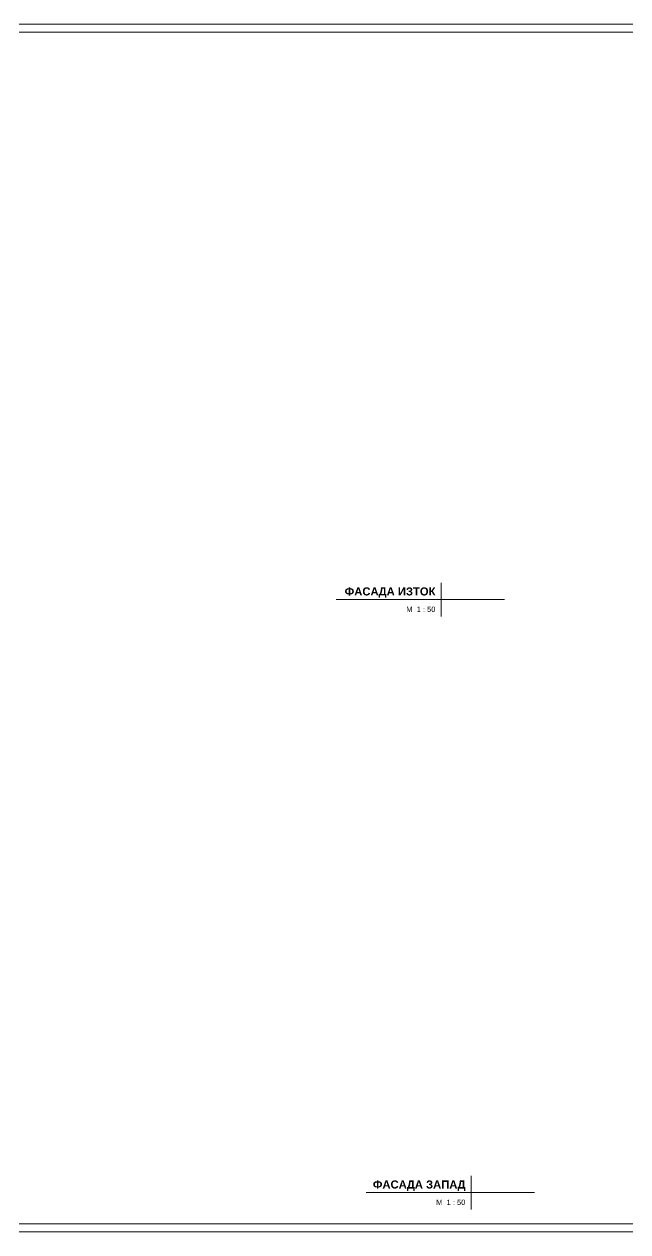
# Model space of a CAD drawing. Header units: centimetres. Extents: x -1116 to 3384, y -1733 to 517.
# Drawn here: x 1134 to 2259, y -1733 to 517 of the extents above; entities that cross this region are included whole.
import ezdxf

# ---------------------------------------------------------------- set-up
doc = ezdxf.new("R2010")
doc.units = ezdxf.units.CM
doc.layers.add('G-ANNO-TTLB', color=7, linetype='Continuous', lineweight=9)
doc.styles.add('Arial', font='arial.ttf', dxfattribs={"height": 0.2})
doc.styles.add('Arial_B', font='arialbd.ttf', dxfattribs={"height": 0.3})

# ---------------------------------------------------------------- blocks, each defined once
blk = doc.blocks.new('TEC_ОФИЦИАЛНА РАМКА - TEC_ОФИЦИАЛНА РАМКА-2548457-СГРАДА ТИП III - ФАСАДИ')
at = {"layer": 'G-ANNO-TTLB'}
for p, q in [((41.621, 40.554), (-48.379, 40.554)), ((-46.129, 40.254), (41.321, 40.254)), ((-48.379, -4.446), (41.621, -4.446)), ((41.321, -4.146), (-46.129, -4.146))]:
    blk.add_line(p, q, dxfattribs=at)
blk = doc.blocks.new('Viewport - TYPE-NAME SCALE LEVEL-1451543-СГРАДА ТИП III - ФАСАДИ')
at = {"layer": 'G-ANNO-TTLB'}
for p, q in [((0, -0.627), (0, 0.627)), ((2.363, 0), (-3.913, 0))]:
    blk.add_line(p, q, dxfattribs=at)

msp = doc.modelspace()

# ---------------------------------------------------------------- block references
at = {"layer": 'G-ANNO-TTLB', "xscale": 50, "yscale": 50, "zscale": 50}
msp.add_blockref('TEC_ОФИЦИАЛНА РАМКА - TEC_ОФИЦИАЛНА РАМКА-2548457-СГРАДА ТИП III - ФАСАДИ', (1302.8, -1510.4), dxfattribs=at)

# ---------------------------------------------------------------- next in the draw order: block references
for p in [(1910.9, -554.7), (1966.7, -1659.5)]:
    msp.add_blockref('Viewport - TYPE-NAME SCALE LEVEL-1451543-СГРАДА ТИП III - ФАСАДИ', p, dxfattribs=at)

# ---------------------------------------------------------------- next in the draw order: texts
at = {"layer": 'G-ANNO-TTLB', "attachment_point": 6, "line_spacing_factor": 0.936439}
for s, insert, char_height, width, style in [('\\pt60,120,180,240,300,360,420,480,540,600,660,720,780,840,900,960,1020,1080,1140,1200,1260,1320,1380,1440,1500,1560,1620,1680,1740,1800,1860,1920;{\\fArial|b1|i0|c204|p34;ФАСАДА ИЗТОК}', (1900.3, -541.8), 15, 170.35, 'Arial_B'), ('\\pt60,120,180,240,300,360,420,480,540,600,660,720,780,840,900,960,1020,1080,1140,1200,1260,1320,1380,1440,1500,1560,1620,1680,1740,1800,1860,1920;M  1 : 50', (1900.2, -573), 10, 55.25, 'Arial'), ('\\pt60,120,180,240,300,360,420,480,540,600,660,720,780,840,900,960,1020,1080,1140,1200,1260,1320,1380,1440,1500,1560,1620,1680,1740,1800,1860,1920;{\\fArial|b1|i0|c204|p34;ФАСАДА ЗАПАД}', (1956.1, -1646.7), 15, 172.65, 'Arial_B'), ('\\pt60,120,180,240,300,360,420,480,540,600,660,720,780,840,900,960,1020,1080,1140,1200,1260,1320,1380,1440,1500,1560,1620,1680,1740,1800,1860,1920;M  1 : 50', (1956, -1677.8), 10, 55.25, 'Arial')]:
    msp.add_mtext(s, dxfattribs=dict(at, insert=insert, char_height=char_height, width=width, style=style))

doc.saveas('drawing.dxf')
